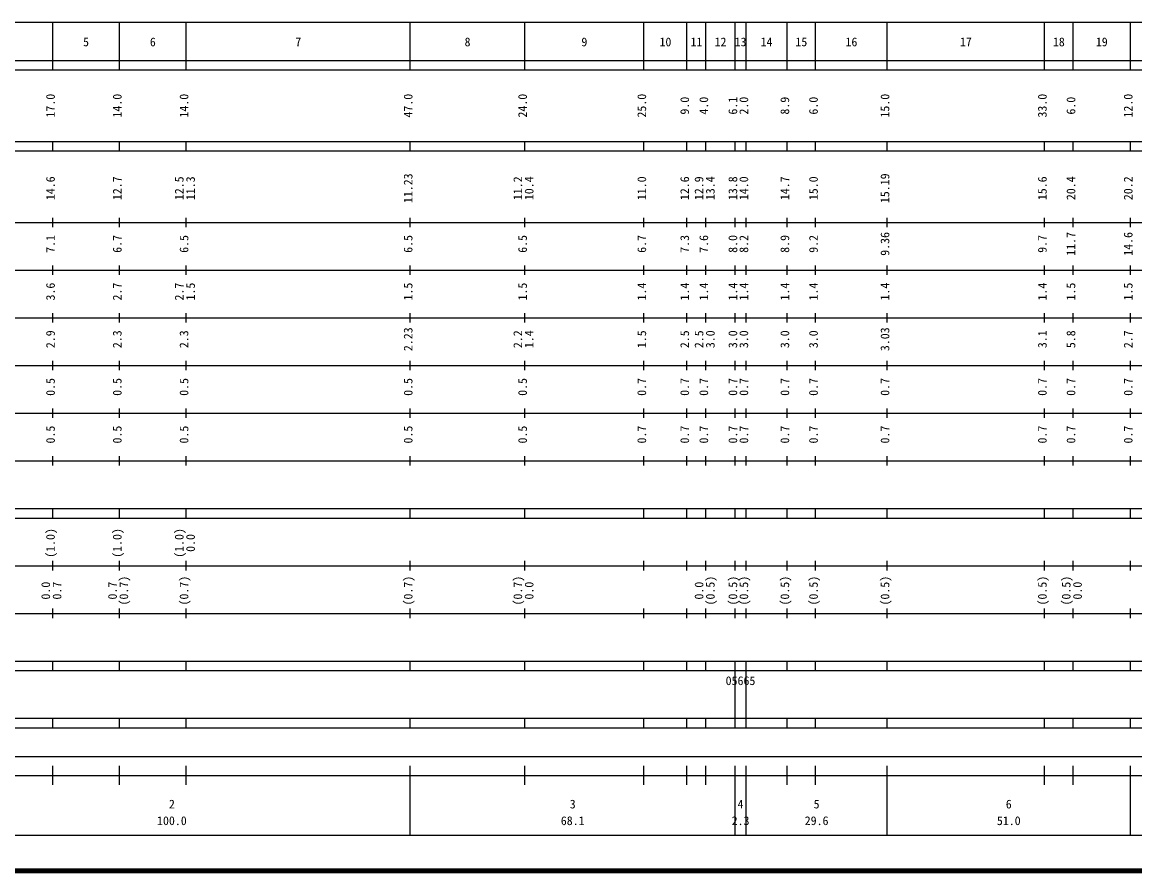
# Model space of a CAD drawing. Units: millimetres, scale not verified. Extents: x 40000 to 680000, y 20000 to 380000.
# Drawn here: x 186620 to 419919, y 20000 to 198000 of the extents above; entities that cross this region are included whole.
import ezdxf
from ezdxf.enums import TextEntityAlignment as Align

# ---------------------------------------------------------------- set-up
doc = ezdxf.new("R2010")
doc.units = ezdxf.units.MM
doc.header["$LTSCALE"] = 1000
doc.layers.add('M-TTL', color=2, linetype='Continuous', lineweight=140)
doc.layers.add('M-TTL-BAND', color=7, linetype='Continuous', lineweight=25)
doc.styles.add('ＭＳ ゴシック', font='')
doc.styles.get('ＭＳ ゴシック').set_extended_font_data('MS Gothic')

msp = doc.modelspace()

# ---------------------------------------------------------------- linework, layer by layer
at = {"layer": 'M-TTL'}
msp.add_line((40000, 20000), (680000, 20000), dxfattribs=at)
at = {"layer": 'M-TTL-BAND'}
for p, q in [((68000, 198000), (579000, 198000)), ((193000, 188000), (193000, 198000)), ((207000, 188000), (207000, 198000)), ((221000, 188000), (221000, 198000)), ((268000, 188000), (268000, 198000)), ((292000, 188000), (292000, 198000)), ((317000, 188000), (317000, 198000)), ((326000, 188000), (326000, 198000)), ((330000, 188000), (330000, 198000)), ((336100, 188000), (336100, 198000)), ((338400, 188000), (338400, 198000)), ((347000, 188000), (347000, 198000)), ((353000, 188000), (353000, 198000)), ((368000, 188000), (368000, 198000)), ((401000, 188000), (401000, 198000)), ((407000, 188000), (407000, 198000)), ((419000, 188000), (419000, 198000)), ((40000, 190000), (579000, 190000)), ((40000, 188000), (579000, 188000)), ((40000, 173000), (579000, 173000)), ((193000, 171000), (193000, 173000)), ((207000, 171000), (207000, 173000)), ((221000, 171000), (221000, 173000)), ((268000, 171000), (268000, 173000)), ((292000, 171000), (292000, 173000)), ((317000, 171000), (317000, 173000)), ((326000, 171000), (326000, 173000)), ((330000, 171000), (330000, 173000)), ((336100, 171000), (336100, 173000)), ((338400, 171000), (338400, 173000)), ((347000, 171000), (347000, 173000)), ((353000, 171000), (353000, 173000)), ((368000, 171000), (368000, 173000)), ((401000, 171000), (401000, 173000)), ((407000, 171000), (407000, 173000)), ((419000, 171000), (419000, 173000)), ((40000, 171000), (579000, 171000)), ((193000, 155000), (193000, 157000)), ((207000, 155000), (207000, 157000)), ((221000, 155000), (221000, 157000)), ((268000, 155000), (268000, 157000)), ((292000, 155000), (292000, 157000)), ((317000, 155000), (317000, 157000)), ((326000, 155000), (326000, 157000)), ((330000, 155000), (330000, 157000)), ((336100, 155000), (336100, 157000)), ((338400, 155000), (338400, 157000)), ((347000, 155000), (347000, 157000)), ((353000, 155000), (353000, 157000)), ((368000, 155000), (368000, 157000)), ((401000, 155000), (401000, 157000)), ((407000, 155000), (407000, 157000)), ((419000, 155000), (419000, 157000)), ((40000, 156000), (579000, 156000)), ((193000, 145000), (193000, 147000)), ((207000, 145000), (207000, 147000)), ((221000, 145000), (221000, 147000)), ((268000, 145000), (268000, 147000)), ((292000, 145000), (292000, 147000)), ((317000, 145000), (317000, 147000)), ((326000, 145000), (326000, 147000)), ((330000, 145000), (330000, 147000)), ((336100, 145000), (336100, 147000)), ((338400, 145000), (338400, 147000)), ((347000, 145000), (347000, 147000)), ((353000, 145000), (353000, 147000)), ((368000, 145000), (368000, 147000)), ((401000, 145000), (401000, 147000)), ((407000, 145000), (407000, 147000)), ((419000, 145000), (419000, 147000)), ((46000, 146000), (579000, 146000)), ((52000, 136000), (579000, 136000)), ((193000, 135000), (193000, 137000)), ((207000, 135000), (207000, 137000)), ((221000, 135000), (221000, 137000)), ((268000, 135000), (268000, 137000)), ((292000, 135000), (292000, 137000)), ((317000, 135000), (317000, 137000)), ((326000, 135000), (326000, 137000)), ((330000, 135000), (330000, 137000)), ((336100, 135000), (336100, 137000)), ((338400, 135000), (338400, 137000)), ((347000, 135000), (347000, 137000)), ((353000, 135000), (353000, 137000)), ((368000, 135000), (368000, 137000)), ((401000, 135000), (401000, 137000)), ((407000, 135000), (407000, 137000)), ((419000, 135000), (419000, 137000)), ((46000, 126000), (579000, 126000)), ((193000, 125000), (193000, 127000)), ((207000, 125000), (207000, 127000)), ((221000, 125000), (221000, 127000)), ((268000, 125000), (268000, 127000)), ((292000, 125000), (292000, 127000)), ((317000, 125000), (317000, 127000)), ((326000, 125000), (326000, 127000)), ((330000, 125000), (330000, 127000)), ((336100, 125000), (336100, 127000)), ((338400, 125000), (338400, 127000)), ((347000, 125000), (347000, 127000)), ((353000, 125000), (353000, 127000)), ((368000, 125000), (368000, 127000)), ((401000, 125000), (401000, 127000)), ((407000, 125000), (407000, 127000)), ((419000, 125000), (419000, 127000)), ((193000, 115000), (193000, 117000)), ((207000, 115000), (207000, 117000)), ((221000, 115000), (221000, 117000)), ((268000, 115000), (268000, 117000)), ((292000, 115000), (292000, 117000)), ((317000, 115000), (317000, 117000)), ((326000, 115000), (326000, 117000)), ((330000, 115000), (330000, 117000)), ((336100, 115000), (336100, 117000)), ((338400, 115000), (338400, 117000)), ((347000, 115000), (347000, 117000)), ((353000, 115000), (353000, 117000)), ((368000, 115000), (368000, 117000)), ((401000, 115000), (401000, 117000)), ((407000, 115000), (407000, 117000)), ((419000, 115000), (419000, 117000)), ((52000, 116000), (579000, 116000)), ((46000, 106000), (579000, 106000)), ((193000, 105000), (193000, 107000)), ((207000, 105000), (207000, 107000)), ((221000, 105000), (221000, 107000)), ((268000, 105000), (268000, 107000)), ((292000, 105000), (292000, 107000)), ((317000, 105000), (317000, 107000)), ((326000, 105000), (326000, 107000)), ((330000, 105000), (330000, 107000)), ((336100, 105000), (336100, 107000)), ((338400, 105000), (338400, 107000)), ((347000, 105000), (347000, 107000)), ((353000, 105000), (353000, 107000)), ((368000, 105000), (368000, 107000)), ((401000, 105000), (401000, 107000)), ((407000, 105000), (407000, 107000)), ((419000, 105000), (419000, 107000)), ((40000, 96000), (579000, 96000)), ((193000, 94000), (193000, 96000)), ((207000, 94000), (207000, 96000)), ((221000, 94000), (221000, 96000)), ((268000, 94000), (268000, 96000)), ((292000, 94000), (292000, 96000)), ((317000, 94000), (317000, 96000)), ((326000, 94000), (326000, 96000)), ((330000, 94000), (330000, 96000)), ((336100, 94000), (336100, 96000)), ((338400, 94000), (338400, 96000)), ((347000, 94000), (347000, 96000)), ((353000, 94000), (353000, 96000)), ((368000, 94000), (368000, 96000)), ((401000, 94000), (401000, 96000)), ((407000, 94000), (407000, 96000)), ((419000, 94000), (419000, 96000)), ((40000, 94000), (579000, 94000)), ((49000, 84000), (579000, 84000)), ((193000, 83000), (193000, 85000)), ((207000, 83000), (207000, 85000)), ((221000, 83000), (221000, 85000)), ((268000, 83000), (268000, 85000)), ((292000, 83000), (292000, 85000)), ((317000, 83000), (317000, 85000)), ((326000, 83000), (326000, 85000)), ((330000, 83000), (330000, 85000)), ((336100, 83000), (336100, 85000)), ((338400, 83000), (338400, 85000)), ((347000, 83000), (347000, 85000)), ((353000, 83000), (353000, 85000)), ((368000, 83000), (368000, 85000)), ((401000, 83000), (401000, 85000)), ((407000, 83000), (407000, 85000)), ((419000, 83000), (419000, 85000)), ((193000, 73000), (193000, 75000)), ((207000, 73000), (207000, 75000)), ((221000, 73000), (221000, 75000)), ((268000, 73000), (268000, 75000)), ((292000, 73000), (292000, 75000)), ((317000, 73000), (317000, 75000)), ((326000, 73000), (326000, 75000)), ((330000, 73000), (330000, 75000)), ((336100, 73000), (336100, 75000)), ((338400, 73000), (338400, 75000)), ((347000, 73000), (347000, 75000)), ((353000, 73000), (353000, 75000)), ((368000, 73000), (368000, 75000)), ((401000, 73000), (401000, 75000)), ((407000, 73000), (407000, 75000)), ((419000, 73000), (419000, 75000)), ((40000, 74000), (579000, 74000)), ((40000, 64000), (579000, 64000)), ((193000, 62000), (193000, 64000)), ((207000, 62000), (207000, 64000)), ((221000, 62000), (221000, 64000)), ((268000, 62000), (268000, 64000)), ((292000, 62000), (292000, 64000)), ((317000, 62000), (317000, 64000)), ((326000, 62000), (326000, 64000)), ((330000, 62000), (330000, 64000)), ((336100, 62000), (336100, 64000)), ((338400, 62000), (338400, 64000)), ((347000, 62000), (347000, 64000)), ((353000, 62000), (353000, 64000)), ((368000, 62000), (368000, 64000)), ((401000, 62000), (401000, 64000)), ((407000, 62000), (407000, 64000)), ((419000, 62000), (419000, 64000)), ((40000, 62000), (579000, 62000)), ((336100, 52000), (336100, 62000)), ((338400, 52000), (338400, 62000)), ((40000, 52000), (579000, 52000)), ((193000, 50000), (193000, 52000)), ((207000, 50000), (207000, 52000)), ((221000, 50000), (221000, 52000)), ((268000, 50000), (268000, 52000)), ((292000, 50000), (292000, 52000)), ((317000, 50000), (317000, 52000)), ((326000, 50000), (326000, 52000)), ((330000, 50000), (330000, 52000)), ((336100, 50000), (336100, 52000)), ((338400, 50000), (338400, 52000)), ((347000, 50000), (347000, 52000)), ((353000, 50000), (353000, 52000)), ((368000, 50000), (368000, 52000)), ((401000, 50000), (401000, 52000)), ((407000, 50000), (407000, 52000)), ((419000, 50000), (419000, 52000)), ((40000, 50000), (579000, 50000)), ((71000, 44000), (565000, 44000)), ((193000, 38000), (193000, 42000)), ((207000, 38000), (207000, 42000)), ((221000, 38000), (221000, 42000)), ((268000, 27500), (268000, 42000)), ((292000, 38000), (292000, 42000)), ((317000, 38000), (317000, 42000)), ((326000, 38000), (326000, 42000)), ((330000, 38000), (330000, 42000)), ((336100, 27500), (336100, 42000)), ((338400, 27500), (338400, 42000)), ((347000, 38000), (347000, 42000)), ((353000, 38000), (353000, 42000)), ((368000, 27500), (368000, 42000)), ((401000, 38000), (401000, 42000)), ((407000, 38000), (407000, 42000)), ((419000, 27500), (419000, 42000)), ((40000, 40000), (579000, 40000)), ((68000, 27500), (579000, 27500))]:
    msp.add_line(p, q, dxfattribs=at)

# ---------------------------------------------------------------- texts
at = {"layer": 'M-TTL-BAND', "style": 'ＭＳ ゴシック'}
for s, p in [('5', (200000, 192405)), ('6', (214000, 192405)), ('7', (244500, 192405)), ('8', (280000, 192405)), ('9', (304500, 192405)), ('10', (321500, 192405)), ('11', (328000, 192405)), ('12', (333050, 192405)), ('13', (337250, 192405)), ('14', (342700, 192405)), ('15', (350000, 192405)), ('16', (360500, 192405)), ('17', (384500, 192405)), ('18', (404000, 192405)), ('19', (413000, 192405)), ('2', (218000, 32523)), ('3', (302050, 32523)), ('4', (337250, 32523)), ('5', (353200, 32523)), ('6', (393500, 32523)), ('100.0', (218000, 29033)), ('68.1', (302050, 29033)), ('2.3', (337250, 29033)), ('29.6', (353200, 29033)), ('51.0', (393500, 29033))]:
    msp.add_text(s, height=1833, dxfattribs=at).set_placement(p, align=Align.BOTTOM_CENTER)
for s, p in [('17.0', (194000, 180500)), ('14.0', (208000, 180500)), ('14.0', (222000, 180500)), ('47.0', (269000, 180500)), ('24.0', (293000, 180500)), ('25.0', (318000, 180500)), ('9.0', (327000, 180500)), ('4.0', (331000, 180500)), ('6.1', (337100, 180500)), ('2.0', (339400, 180500)), ('8.9', (348000, 180500)), ('6.0', (354000, 180500)), ('15.0', (369000, 180500)), ('33.0', (402000, 180500)), ('6.0', (408000, 180500)), ('12.0', (420000, 180500)), ('11.23', (269000, 163174)), ('15.19', (369000, 163174)), ('14.6', (194000, 163174)), ('12.7', (208000, 163174)), ('12.5', (221000, 163174)), ('11.3', (223370, 163174)), ('11.2', (292000, 163174)), ('10.4', (294370, 163174)), ('11.0', (318000, 163174)), ('12.6', (327000, 163174)), ('12.9', (330000, 163174)), ('13.4', (332370, 163174)), ('13.8', (337100, 163174)), ('14.0', (339400, 163174)), ('14.7', (348000, 163174)), ('15.0', (354000, 163174)), ('15.6', (402000, 163174)), ('20.4', (408000, 163174)), ('20.2', (420000, 163174)), ('7.1', (194000, 151500)), ('6.7', (208000, 151500)), ('6.5', (222000, 151500)), ('6.5', (269000, 151500)), ('6.5', (293000, 151500)), ('6.7', (318000, 151500)), ('7.3', (327000, 151500)), ('7.6', (331000, 151500)), ('8.0', (337100, 151500)), ('8.2', (339400, 151500)), ('8.9', (348000, 151500)), ('9.2', (354000, 151500)), ('9.36', (369000, 151500)), ('9.7', (402000, 151500)), ('11.7', (408000, 151500)), ('14.6', (420000, 151500)), ('3.6', (194000, 141500)), ('2.7', (208000, 141500)), ('2.7', (221000, 141500)), ('1.5', (223370, 141500)), ('1.5', (269000, 141500)), ('1.5', (293000, 141500)), ('1.4', (318000, 141500)), ('1.4', (327000, 141500)), ('1.4', (331000, 141500)), ('1.4', (337100, 141500)), ('1.4', (339400, 141500)), ('1.4', (348000, 141500)), ('1.4', (354000, 141500)), ('1.4', (369000, 141500)), ('1.4', (402000, 141500)), ('1.5', (408000, 141500)), ('1.5', (420000, 141500)), ('2.9', (194000, 131500)), ('2.3', (208000, 131500)), ('2.3', (222000, 131500)), ('2.23', (269000, 131500)), ('2.2', (292000, 131500)), ('1.4', (294370, 131500)), ('1.5', (318000, 131500)), ('2.5', (327000, 131500)), ('2.5', (330000, 131500)), ('3.0', (332370, 131500)), ('3.0', (337100, 131500)), ('3.0', (339400, 131500)), ('3.0', (348000, 131500)), ('3.0', (354000, 131500)), ('3.03', (369000, 131500)), ('3.1', (402000, 131500)), ('5.8', (408000, 131500)), ('2.7', (420000, 131500)), ('0.5', (194000, 121500)), ('0.5', (208000, 121500)), ('0.5', (222000, 121500)), ('0.5', (269000, 121500)), ('0.5', (293000, 121500)), ('0.7', (318000, 121500)), ('0.7', (327000, 121500)), ('0.7', (331000, 121500)), ('0.7', (337100, 121500)), ('0.7', (339400, 121500)), ('0.7', (348000, 121500)), ('0.7', (354000, 121500)), ('0.7', (369000, 121500)), ('0.7', (402000, 121500)), ('0.7', (408000, 121500)), ('0.7', (420000, 121500)), ('0.5', (194000, 111500)), ('0.5', (208000, 111500)), ('0.5', (222000, 111500)), ('0.5', (269000, 111500)), ('0.5', (293000, 111500)), ('0.7', (318000, 111500)), ('0.7', (327000, 111500)), ('0.7', (331000, 111500)), ('0.7', (337100, 111500)), ('0.7', (339400, 111500)), ('0.7', (348000, 111500)), ('0.7', (354000, 111500)), ('0.7', (369000, 111500)), ('0.7', (402000, 111500)), ('0.7', (408000, 111500)), ('0.7', (420000, 111500)), ('(1.0)', (194000, 88764)), ('(1.0)', (208000, 88764)), ('(1.0)', (221000, 88764)), ('0.0', (223370, 88764)), ('0.0', (193000, 78764)), ('0.7', (195370, 78764)), ('0.7', (207000, 78764)), ('(0.7)', (209370, 78764)), ('(0.7)', (222000, 78764)), ('(0.7)', (269000, 78764)), ('(0.7)', (292000, 78764)), ('0.0', (294370, 78764)), ('0.0', (330000, 78764)), ('(0.5)', (332370, 78764)), ('(0.5)', (337100, 78764)), ('(0.5)', (339400, 78764)), ('(0.5)', (348000, 78764)), ('(0.5)', (354000, 78764)), ('(0.5)', (369000, 78764)), ('(0.5)', (402000, 78764)), ('(0.5)', (407000, 78764)), ('0.0', (409370, 78764))]:
    msp.add_text(s, height=1833, rotation=90, dxfattribs=at).set_placement(p, align=Align.BOTTOM_CENTER)
msp.add_text('05665', height=1833, dxfattribs=at).set_placement((334125, 58405), align=Align.BOTTOM_LEFT)

doc.saveas('drawing.dxf')
